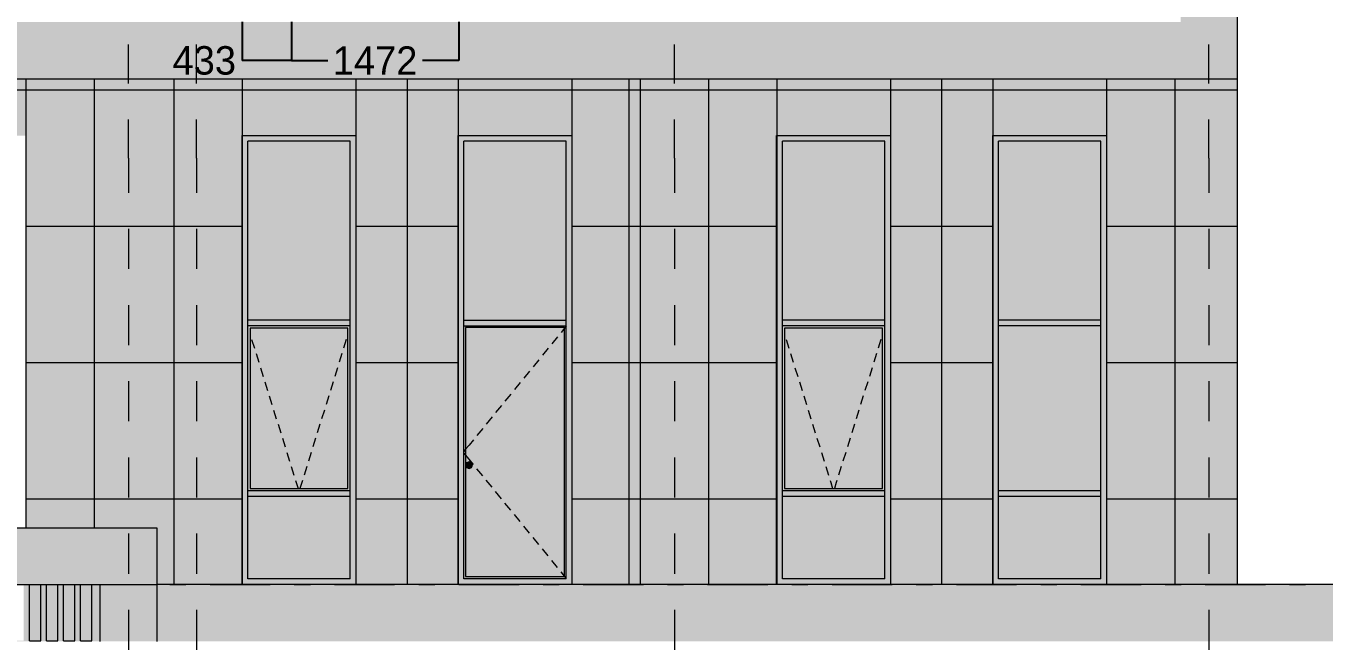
# Model space of a CAD drawing. Header units: millimetres. Extents: x 1499747 to 4230374, y -28481 to 441852.
# Drawn here: x 4117362 to 4128775, y 368581 to 373993 of the extents above; entities that cross this region are included whole.
import ezdxf

# ---------------------------------------------------------------- set-up
doc = ezdxf.new("R2010")
doc.units = ezdxf.units.MM
doc.header["$MEASUREMENT"] = 0
doc.layers.add('FTP Cable', color=130, linetype='Continuous', lineweight=30)
doc.layers.add('Чертеж и Рисунок', color=7, linetype='Continuous')
doc.dimstyles.get("Standard").update_dxf_attribs({"dimtxt": 0.18, "dimasz": 0.18, "dimexe": 0.18, "dimexo": 0.0625, "dimgap": 0.09, "dimtad": 0, "dimtih": 1, "dimtoh": 1, "dimdec": 4, "dimzin": 0, "dimdsep": 46, "dimtxsty": 'Standard', "dimcen": 0.09, "dimadec": 0, "dimazin": 0, "dimtfac": 1, "dimtdec": 4, "dimtofl": 0, "dimtmove": 0, "dimatfit": 3, "dimfxl": 1, "dimtolj": 1, "dimtzin": 0, "dimarcsym": 0})

# ---------------------------------------------------------------- blocks, each defined once
blk = doc.blocks.new('*D1150')
at = {"layer": 'Defpoints', "color": 0, "lineweight": 30, "transparency": 16777216}
for p in [(4119697, 374028), (4121168, 374028), (4121168, 373688)]:
    blk.add_point(p, dxfattribs=at)
at = {"layer": 'FTP Cable', "color": 0, "lineweight": -2, "transparency": 16777216}
for p, q in [((4119697, 374028), (4119697, 373688)), ((4121168, 374028), (4121168, 373688)), ((4119697, 373688), (4120016, 373688)), ((4121168, 373688), (4120849, 373688))]:
    blk.add_line(p, q, dxfattribs=at)
at = {"layer": 'FTP Cable', "color": 0, "lineweight": 30, "transparency": 16777216}
for points in [[(4119697, 373688), (4119697, 373688), (4119697, 373688)], [(4121168, 373688), (4121168, 373688), (4121168, 373688)]]:
    blk.add_solid(points, dxfattribs=at)
at = {"layer": 'FTP Cable', "color": 0, "lineweight": 25, "transparency": 16777216, "insert": (4120432, 373688), "char_height": 250, "attachment_point": 5}
blk.add_mtext('\\A1;1472', dxfattribs=at)
blk = doc.blocks.new('*D1151')
at = {"layer": 'Defpoints', "color": 0, "lineweight": 30, "transparency": 16777216}
for p in [(4119263, 374028), (4119697, 374028), (4119263, 373688)]:
    blk.add_point(p, dxfattribs=at)
at = {"layer": 'FTP Cable', "color": 0, "lineweight": -2, "transparency": 16777216}
for p, q in [((4119263, 374028), (4119263, 373688)), ((4119697, 374028), (4119697, 373688)), ((4119263, 373688), (4119263, 373688)), ((4119696, 373688), (4119264, 373688))]:
    blk.add_line(p, q, dxfattribs=at)
at = {"layer": 'FTP Cable', "color": 0, "lineweight": 30, "transparency": 16777216}
for points in [[(4119264, 373688), (4119264, 373688), (4119263, 373688)], [(4119696, 373688), (4119696, 373688), (4119697, 373688)]]:
    blk.add_solid(points, dxfattribs=at)
at = {"layer": 'FTP Cable', "color": 0, "lineweight": 25, "transparency": 16777216, "insert": (4118930, 373688), "char_height": 250, "attachment_point": 5}
blk.add_mtext('\\A1;433', dxfattribs=at)

msp = doc.modelspace()

# ---------------------------------------------------------------- hatches: boundary and pattern name
at = {"layer": 'Чертеж и Рисунок', "linetype": 'Continuous', "lineweight": 0, "true_color": 0xbc9a89}
for points in [[(4128012.73488, 373528.37108), (4128012.73488, 400428.41218), (4127512.73411, 400428.41218), (4127512.73411, 373528.37108)], [(4127512.73411, 374028.37184), (4104262.66859, 374028.37184), (4104262.66859, 373528.37108), (4127512.73411, 373528.37108)]]:
    msp.add_hatch(color=33, dxfattribs=at).paths.add_polyline_path(points)
at = {"layer": 'Чертеж и Рисунок', "linetype": 'Continuous', "lineweight": 0, "true_color": 0x868d8e}
for points in [[(4103762.66783, 373528.37108), (4103762.66783, 363828.35626), (4105062.69981, 363828.35626), (4105062.69981, 368078.36275), (4106062.70134, 368078.36275), (4106062.70134, 363828.35626), (4106962.70272, 363828.35626), (4106962.70272, 368078.36275), (4107962.70424, 368078.36275), (4107962.70424, 363828.35626), (4109187.70612, 363828.35626), (4109187.70612, 368578.36352), (4103892.62803, 368578.36352), (4103892.62803, 369078.36428), (4104523.05899, 369078.36428), (4104523.05899, 369578.36504), (4105062.19981, 369578.36504), (4105062.19981, 373028.37032), (4106062.20134, 373028.37032), (4106062.20134, 369578.36504), (4106962.30272, 369578.36504), (4106962.30272, 373028.37032), (4107962.30424, 373028.37032), (4107962.30424, 369578.36504), (4109763.20699, 369578.36504), (4109763.20699, 373028.37032), (4110763.20852, 373028.37032), (4110763.20852, 369578.36504), (4111662.8099, 369578.36504), (4111662.8099, 373028.37032), (4112662.81142, 373028.37032), (4112662.81142, 369578.36504), (4114462.21417, 369578.36504), (4114462.21417, 373028.37032), (4115462.2157, 373028.37032), (4115462.2157, 369578.36504), (4116362.21708, 369578.36504), (4116362.21708, 373028.37032), (4117362.2186, 373028.37032), (4117362.2186, 369578.36504), (4118512.72036, 369578.36504), (4118512.72036, 369078.36428), (4119262.72151, 369078.36428), (4119262.72151, 373028.37032), (4120262.72304, 373028.37032), (4120262.72304, 369078.36428), (4121162.72441, 369078.36428), (4121162.72441, 373028.37032), (4122162.72594, 373028.37032), (4122162.72594, 369078.36428), (4122662.7267, 369078.36428), (4122662.7267, 373528.37108)], [(4128012.73488, 373528.37108), (4122662.7267, 373528.37108), (4122662.7267, 369078.36428), (4123962.22869, 369078.36428), (4123962.22869, 373028.37032), (4124962.23022, 373028.37032), (4124962.23022, 369078.36428), (4125862.43159, 369078.36428), (4125862.43159, 373028.37032), (4126862.43312, 373028.37032), (4126862.43312, 369078.36428), (4128012.73488, 369078.36428)]]:
    msp.add_hatch(color=252, dxfattribs=at).paths.add_polyline_path(points)
at = {"layer": 'Чертеж и Рисунок', "linetype": 'Continuous', "lineweight": 0, "true_color": 0x2e2e2e}
for points in [[(4119262.72151, 373028.37032), (4119312.72158, 372978.37024), (4120212.72296, 372978.37024), (4120262.62304, 373028.37032)], [(4119262.72151, 371378.36779), (4119312.72158, 371378.36779), (4119312.72158, 372978.37024), (4119262.72151, 373028.37032)], [(4120212.72296, 372978.37024), (4120212.72296, 371378.36779), (4120262.72304, 371378.36779), (4120262.72304, 373028.37032), (4120262.62304, 373028.37032)], [(4122162.62594, 373028.37032), (4121162.72441, 373028.37032), (4121212.72449, 372978.37024), (4122112.72586, 372978.37024)], [(4121162.72441, 373028.37032), (4121162.72441, 371378.36779), (4121212.72449, 371378.36779), (4121212.72449, 372978.37024)], [(4122112.72586, 372978.37024), (4122112.72586, 371378.36779), (4122162.72594, 371378.36779), (4122162.72594, 373028.37032), (4122162.62594, 373028.37032)], [(4124962.23022, 373028.37032), (4123962.22869, 373028.37032), (4124012.22876, 372978.37024), (4124912.23014, 372978.37024)], [(4123962.22869, 371378.36779), (4124012.22876, 371378.36779), (4124012.22876, 372978.37024), (4123962.22869, 373028.37032)], [(4124962.23022, 371378.36779), (4124962.23022, 373028.37032), (4124912.23014, 372978.37024), (4124912.23014, 371378.36779)], [(4125862.53159, 373028.37032), (4125862.43159, 373028.37032), (4125862.43159, 371378.36779), (4125912.43167, 371378.36779), (4125912.43167, 372978.37024)], [(4125862.53159, 373028.37032), (4125912.43167, 372978.37024), (4126812.43304, 372978.37024), (4126862.43312, 373028.37032)], [(4126812.43304, 372978.37024), (4126812.43304, 371378.36779), (4126862.43312, 371378.36779), (4126862.43312, 373028.37032)], [(4119262.72151, 369878.3655), (4119312.72158, 369878.3655), (4119312.72158, 371378.36779), (4119262.72151, 371378.36779)], [(4119312.72158, 371403.36783), (4119312.72158, 371353.36776), (4120212.72296, 371353.36776), (4120212.72296, 371403.36783)], [(4120262.72304, 369878.3655), (4120262.72304, 371378.36779), (4120212.72296, 371378.36779), (4120212.72296, 369878.3655)], [(4121162.72441, 371378.36779), (4121162.72441, 369078.36428), (4121212.72449, 369128.36436), (4121212.72449, 371378.36779)], [(4122112.72586, 371403.36783), (4121212.72449, 371403.36783), (4121212.72449, 371353.36776), (4122112.72586, 371353.36776)], [(4122162.72594, 371378.36779), (4122112.72586, 371378.36779), (4122112.72586, 369128.36436), (4122162.72594, 369078.36428)], [(4123962.22869, 369878.3655), (4124012.22876, 369878.3655), (4124012.22876, 371378.36779), (4123962.22869, 371378.36779)], [(4124012.22876, 371403.36783), (4124012.22876, 371353.36776), (4124912.23014, 371353.36776), (4124912.23014, 371403.36783)], [(4124962.23022, 369878.3655), (4124962.23022, 371378.36779), (4124912.23014, 371378.36779), (4124912.23014, 369878.3655)], [(4125862.43159, 369878.3655), (4125912.43167, 369878.3655), (4125912.43167, 371378.36779), (4125862.43159, 371378.36779)], [(4125912.43167, 371403.36783), (4125912.43167, 371353.36776), (4126812.43304, 371353.36776), (4126812.43304, 371403.36783)], [(4126862.43312, 369878.3655), (4126862.43312, 371378.36779), (4126812.43304, 371378.36779), (4126812.43304, 369878.3655)], [(4119262.72151, 369078.36428), (4119312.72158, 369128.36436), (4119312.72158, 369878.3655), (4119262.72151, 369878.3655)], [(4119312.72158, 369903.36554), (4119312.72158, 369853.36546), (4120212.72296, 369853.36546), (4120212.72296, 369903.36554)], [(4120262.72304, 369878.3655), (4120212.72296, 369878.3655), (4120212.72296, 369128.36436), (4120262.72304, 369078.36428)], [(4123962.22869, 369878.3655), (4123962.22869, 369078.36428), (4124012.22876, 369128.36436), (4124012.22876, 369878.3655)], [(4124012.22876, 369903.36554), (4124012.22876, 369853.36546), (4124912.23014, 369853.36546), (4124912.23014, 369903.36554)], [(4124962.23022, 369878.3655), (4124912.23014, 369878.3655), (4124912.23014, 369128.36436), (4124962.23022, 369078.36428)], [(4125862.43159, 369878.3655), (4125862.43159, 369078.36428), (4125912.43167, 369128.36436), (4125912.43167, 369878.3655)], [(4125912.43167, 369903.36554), (4125912.43167, 369853.36546), (4126812.43304, 369853.36546), (4126812.43304, 369903.36554)], [(4126862.43312, 369878.3655), (4126812.43304, 369878.3655), (4126812.43304, 369128.36436), (4126862.43312, 369078.36428)], [(4105023.09975, 369078.36428), (4118012.7196, 369078.36428), (4118012.7196, 369578.36504), (4105023.09975, 369578.36504)], [(4118512.72036, 369078.36428), (4118512.72036, 369578.36504), (4118012.7196, 369578.36504), (4118012.7196, 369078.36428)], [(4118512.72036, 368578.36352), (4118512.72036, 369078.36428), (4118012.7196, 369078.36428), (4118012.7196, 368578.36352)], [(4119262.72151, 369078.36428), (4120262.72304, 369078.36428), (4120212.72296, 369128.36436), (4119312.72158, 369128.36436)], [(4121162.72441, 369078.36428), (4122162.72594, 369078.36428), (4122112.72586, 369128.36436), (4121212.72449, 369128.36436)], [(4124012.22876, 369128.36436), (4123962.22869, 369078.36428), (4124962.23022, 369078.36428), (4124912.23014, 369128.36436)], [(4125862.43159, 369078.36428), (4126862.43312, 369078.36428), (4126812.43304, 369128.36436), (4125912.43167, 369128.36436)]]:
    msp.add_hatch(color=250, dxfattribs=at).paths.add_polyline_path(points)
at = {"layer": 'Чертеж и Рисунок', "linetype": 'Continuous', "lineweight": 0, "true_color": 0x84adf9}
for points in [[(4119312.72158, 371403.36783), (4120212.72296, 371403.36783), (4120212.72296, 372978.37024), (4119312.72158, 372978.37024)], [(4121212.72449, 372978.37024), (4121212.72449, 371403.36783), (4122112.72586, 371403.36783), (4122112.72586, 372978.37024)], [(4124012.22876, 372978.37024), (4124012.22876, 371403.36783), (4124912.23014, 371403.36783), (4124912.23014, 372978.37024)], [(4125912.43167, 371403.36783), (4126812.43304, 371403.36783), (4126812.43304, 372978.37024), (4125912.43167, 372978.37024)], [(4126812.43304, 371353.36776), (4125912.43167, 371353.36776), (4125912.43167, 369903.36554), (4126812.43304, 369903.36554)], [(4119332.72161, 369923.36557), (4120192.72293, 369923.36557), (4120192.72293, 371333.36773), (4119332.72161, 371333.36773)], [(4124032.22879, 369923.36557), (4124892.23011, 369923.36557), (4124892.23011, 371333.36773), (4124032.22879, 371333.36773)], [(4119312.72158, 369853.36546), (4119312.72158, 369128.36436), (4120212.72296, 369128.36436), (4120212.72296, 369853.36546)], [(4124012.22876, 369853.36546), (4124012.22876, 369128.36436), (4124912.23014, 369128.36436), (4124912.23014, 369853.36546)], [(4125912.43167, 369853.36546), (4125912.43167, 369128.36436), (4126812.43304, 369128.36436), (4126812.43304, 369853.36546)]]:
    msp.add_hatch(color=161, dxfattribs=at).paths.add_polyline_path(points)
at = {"layer": 'Чертеж и Рисунок', "linetype": 'Continuous', "lineweight": 0, "true_color": 0xf7fdff}
for points in [[(4119312.72158, 369903.36554), (4119332.72161, 369923.36557), (4119332.72161, 371333.36773), (4119312.72158, 371353.36776)], [(4119312.72158, 371353.36776), (4119332.72161, 371333.36773), (4120192.72293, 371333.36773), (4120212.72296, 371353.36776)], [(4120192.72293, 369923.36557), (4120212.72296, 369903.36554), (4120212.72296, 371353.36776), (4120192.72293, 371333.36773)], [(4121212.72449, 371353.36776), (4121212.72449, 369133.36436), (4121227.72451, 369148.36439), (4121227.72451, 371338.36773)], [(4121212.72449, 371353.36776), (4121227.72451, 371338.36773), (4122097.72584, 371338.36773), (4122112.72586, 371353.36776)], [(4122097.72584, 369148.36439), (4122112.72586, 369133.36436), (4122112.72586, 371353.36776), (4122097.72584, 371338.36773)], [(4124012.22876, 369903.36554), (4124032.22879, 369923.36557), (4124032.22879, 371333.36773), (4124012.22876, 371353.36776)], [(4124912.23014, 371353.36776), (4124012.22876, 371353.36776), (4124032.22879, 371333.36773), (4124892.23011, 371333.36773)], [(4124912.23014, 369903.36554), (4124912.23014, 371353.36776), (4124892.23011, 371333.36773), (4124892.23011, 369923.36557)], [(4119312.72158, 369903.36554), (4120212.72296, 369903.36554), (4120192.72293, 369923.36557), (4119332.72161, 369923.36557)], [(4124012.22876, 369903.36554), (4124912.23014, 369903.36554), (4124892.23011, 369923.36557), (4124032.22879, 369923.36557)], [(4121212.72449, 369128.36436), (4122112.72586, 369128.36436), (4122112.72586, 369133.36436), (4122097.72584, 369148.36439), (4121227.72451, 369148.36439), (4121212.72449, 369133.36436)]]:
    msp.add_hatch(color=7, dxfattribs=at).paths.add_polyline_path(points)
at = {"layer": 'Чертеж и Рисунок', "linetype": 'Continuous', "lineweight": 0, "true_color": 0x84adf9}
h = msp.add_hatch(color=161, dxfattribs=at)
h.paths.add_polyline_path([(4121227.72451, 371338.36773), (4121227.72451, 369148.36439), (4122097.72583, 369148.36439), (4122097.72583, 371338.36773)])
h.paths.add_polyline_path([(4121227.92452, 370128.36589), (4121236.62452, 370149.46591), (4121257.72457, 370158.16593), (4121278.7246, 370149.46591), (4121287.42459, 370128.36589), (4121278.7246, 370107.36586), (4121257.72457, 370098.66583), (4121236.62452, 370107.36586)], flags=0)
at = {"layer": 'Чертеж и Рисунок', "linetype": 'Continuous', "lineweight": 0, "true_color": 0x6e2a0f}
for points in [[(4121236.42452, 370128.36588), (4121242.72453, 370143.46591), (4121236.62452, 370149.46592), (4121227.92451, 370128.36588)], [(4121242.72453, 370113.36586), (4121236.42452, 370128.36588), (4121227.92451, 370128.36588), (4121236.62452, 370107.36585)], [(4121241.42453, 370128.36588), (4121246.22454, 370139.8659), (4121242.72453, 370143.46591), (4121236.42452, 370128.36588)], [(4121246.22454, 370116.86587), (4121241.42453, 370128.36588), (4121236.42452, 370128.36588), (4121242.72453, 370113.36586)], [(4121242.72453, 370143.46591), (4121257.72456, 370149.66592), (4121257.72456, 370158.16593), (4121236.62452, 370149.46592)], [(4121257.72456, 370107.16585), (4121242.72453, 370113.36586), (4121236.62452, 370107.36585), (4121257.72456, 370098.66584)], [(4121246.42454, 370128.36588), (4121249.72454, 370136.3659), (4121246.22454, 370139.8659), (4121241.42453, 370128.36588)], [(4121249.72454, 370120.36587), (4121246.42454, 370128.36588), (4121241.42453, 370128.36588), (4121246.22454, 370116.86587)], [(4121246.22454, 370139.8659), (4121257.72456, 370144.66591), (4121257.72456, 370149.66592), (4121242.72453, 370143.46591)], [(4121257.72456, 370112.16586), (4121246.22454, 370116.86587), (4121242.72453, 370113.36586), (4121257.72456, 370107.16585)], [(4121249.72454, 370136.3659), (4121257.72456, 370139.7659), (4121257.72456, 370144.66591), (4121246.22454, 370139.8659)], [(4121257.72456, 370117.06587), (4121249.72454, 370120.36587), (4121246.22454, 370116.86587), (4121257.72456, 370112.16586)], [(4121247.22454, 370128.36588), (4121250.22454, 370120.96587), (4121256.22455, 370118.56587), (4121256.22455, 370138.2659), (4121250.22454, 370135.8659)], [(4121259.22456, 370135.4659), (4121259.22456, 370138.3659), (4121256.22455, 370138.3659), (4121256.22455, 370135.4659)], [(4121259.22456, 370128.36588), (4121259.22456, 370135.4659), (4121256.22455, 370135.4659), (4121256.22455, 370128.36588)], [(4121259.22456, 370121.36587), (4121259.22456, 370128.36588), (4121256.22455, 370128.36588), (4121256.22455, 370121.36587)], [(4121259.22456, 370118.36587), (4121259.22456, 370121.36587), (4121256.22455, 370121.36587), (4121256.22455, 370118.36587)], [(4121256.52455, 370138.3659), (4121258.92456, 370138.3659), (4121257.72456, 370138.8659)], [(4121258.92456, 370118.36587), (4121256.52455, 370118.36587), (4121257.72456, 370117.86587)], [(4121257.72456, 370149.66592), (4121272.72458, 370143.46591), (4121278.72459, 370149.46592), (4121257.72456, 370158.16593)], [(4121257.72456, 370144.66591), (4121269.22457, 370139.8659), (4121272.72458, 370143.46591), (4121257.72456, 370149.66592)], [(4121257.72456, 370139.7659), (4121265.72457, 370136.3659), (4121269.22457, 370139.8659), (4121257.72456, 370144.66591)], [(4121265.72457, 370120.36587), (4121257.72456, 370117.06587), (4121257.72456, 370112.16586), (4121269.22457, 370116.86587)], [(4121269.22457, 370116.86587), (4121257.72456, 370112.16586), (4121257.72456, 370107.16585), (4121272.72458, 370113.36586)], [(4121272.72458, 370113.36586), (4121257.72456, 370107.16585), (4121257.72456, 370098.66584), (4121278.72459, 370107.36585)], [(4121259.22456, 370138.2659), (4121259.22456, 370118.56587), (4121265.12457, 370120.96587), (4121268.22457, 370128.36588), (4121265.12457, 370135.8659)], [(4121265.72457, 370136.3659), (4121269.02457, 370128.36588), (4121273.92458, 370128.36588), (4121269.22457, 370139.8659)], [(4121269.02457, 370128.36588), (4121265.72457, 370120.36587), (4121269.22457, 370116.86587), (4121273.92458, 370128.36588)], [(4121269.22457, 370139.8659), (4121273.92458, 370128.36588), (4121278.92459, 370128.36588), (4121272.72458, 370143.46591)], [(4121273.92458, 370128.36588), (4121269.22457, 370116.86587), (4121272.72458, 370113.36586), (4121278.92459, 370128.36588)], [(4121272.72458, 370143.46591), (4121278.92459, 370128.36588), (4121287.4246, 370128.36588), (4121278.72459, 370149.46592)], [(4121278.92459, 370128.36588), (4121272.72458, 370113.36586), (4121278.72459, 370107.36585), (4121287.4246, 370128.36588)]]:
    msp.add_hatch(color=26, dxfattribs=at).paths.add_polyline_path(points)
h = msp.add_hatch(color=26, dxfattribs=at)
h.paths.add_polyline_path([(4121246.42454, 370128.36588), (4121249.72454, 370120.36587), (4121257.72456, 370117.06587), (4121265.72457, 370120.36587), (4121269.02457, 370128.36588), (4121265.72457, 370136.3659), (4121257.72456, 370139.7659), (4121249.72454, 370136.3659)])
h.paths.add_polyline_path([(4121247.22454, 370128.36588), (4121250.22454, 370135.8659), (4121256.22455, 370138.2659), (4121256.22455, 370138.3659), (4121256.52455, 370138.3659), (4121257.72456, 370138.8659), (4121258.92456, 370138.3659), (4121259.22456, 370138.3659), (4121259.22456, 370138.2659), (4121265.12457, 370135.8659), (4121268.22457, 370128.36588), (4121265.12457, 370120.96587), (4121259.22456, 370118.56587), (4121259.22456, 370118.36587), (4121258.92456, 370118.36587), (4121257.72456, 370117.86587), (4121256.52455, 370118.36587), (4121256.22455, 370118.36587), (4121256.22455, 370118.56587), (4121250.22454, 370120.96587)], flags=0)
at = {"layer": 'Чертеж и Рисунок', "linetype": 'Continuous', "lineweight": 0, "true_color": 0xffffff}
for points in [[(4105092.69986, 369078.36428), (4105023.09975, 369078.36428), (4105023.09975, 368578.36352), (4118012.7196, 368578.36352), (4118012.7196, 369078.36428), (4117942.71949, 369078.36428), (4117942.71949, 368583.76352), (4117842.71934, 368583.76352), (4117842.71934, 369078.36428), (4117792.71926, 369078.36428), (4117792.71926, 368583.76352), (4117692.71911, 368583.76352), (4117692.71911, 369078.36428), (4117642.71903, 369078.36428), (4117642.71903, 368583.76352), (4117542.71888, 368583.76352), (4117542.71888, 369078.36428), (4117492.7188, 369078.36428), (4117492.7188, 368583.76352), (4117392.71865, 368583.76352), (4117392.71865, 369078.36428), (4117342.71857, 369078.36428), (4117342.71857, 368583.76352), (4117242.71842, 368583.76352), (4117242.71842, 369078.36428), (4117192.71835, 369078.36428), (4117192.71835, 368583.76352), (4117092.71819, 368583.76352), (4117092.71819, 369078.36428), (4117042.71812, 369078.36428), (4117042.71812, 368583.76352), (4116942.71796, 368583.76352), (4116942.71796, 369078.36428), (4116892.71789, 369078.36428), (4116892.71789, 368583.76352), (4116792.71773, 368583.76352), (4116792.71773, 369078.36428), (4116742.71766, 369078.36428), (4116742.71766, 368583.76352), (4116642.71751, 368583.76352), (4116642.71751, 369078.36428), (4116592.71743, 369078.36428), (4116592.71743, 368583.76352), (4116492.71728, 368583.76352), (4116492.71728, 369078.36428), (4116442.7172, 369078.36428), (4116442.7172, 368583.76352), (4116342.71705, 368583.76352), (4116342.71705, 369078.36428), (4116292.71697, 369078.36428), (4116292.71697, 368583.76352), (4116192.71682, 368583.76352), (4116192.71682, 369078.36428), (4116142.71674, 369078.36428), (4116142.71674, 368583.76352), (4116042.71659, 368583.76352), (4116042.71659, 369078.36428), (4115992.71651, 369078.36428), (4115992.71651, 368583.76352), (4115892.71636, 368583.76352), (4115892.71636, 369078.36428), (4115842.71628, 369078.36428), (4115842.71628, 368583.76352), (4115742.71613, 368583.76352), (4115742.71613, 369078.36428), (4115692.71605, 369078.36428), (4115692.71605, 368583.76352), (4115592.7159, 368583.76352), (4115592.7159, 369078.36428), (4115542.71582, 369078.36428), (4115542.71582, 368583.76352), (4115442.71567, 368583.76352), (4115442.71567, 369078.36428), (4115392.7156, 369078.36428), (4115392.7156, 368583.76352), (4115292.71544, 368583.76352), (4115292.71544, 369078.36428), (4115242.71537, 369078.36428), (4115242.71537, 368583.76352), (4115142.71521, 368583.76352), (4115142.71521, 369078.36428), (4115092.71514, 369078.36428), (4115092.71514, 368583.76352), (4114992.71498, 368583.76352), (4114992.71498, 369078.36428), (4114942.71491, 369078.36428), (4114942.71491, 368583.76352), (4114842.71476, 368583.76352), (4114842.71476, 369078.36428), (4114792.71468, 369078.36428), (4114792.71468, 368583.76352), (4114692.71453, 368583.76352), (4114692.71453, 369078.36428), (4114642.71445, 369078.36428), (4114642.71445, 368583.76352), (4114542.7143, 368583.76352), (4114542.7143, 369078.36428), (4114492.71422, 369078.36428), (4114492.71422, 368583.76352), (4114392.71407, 368583.76352), (4114392.71407, 369078.36428), (4114342.71399, 369078.36428), (4114342.71399, 368583.76352), (4114242.71384, 368583.76352), (4114242.71384, 369078.36428), (4114192.71376, 369078.36428), (4114192.71376, 368583.76352), (4114092.71361, 368583.76352), (4114092.71361, 369078.36428), (4114042.71353, 369078.36428), (4114042.71353, 368583.76352), (4113942.71338, 368583.76352), (4113942.71338, 369078.36428), (4113892.7133, 369078.36428), (4113892.7133, 368583.76352), (4113792.71315, 368583.76352), (4113792.71315, 369078.36428), (4113742.71307, 369078.36428), (4113742.71307, 368583.76352), (4113642.71292, 368583.76352), (4113642.71292, 369078.36428), (4113592.71285, 369078.36428), (4113592.71285, 368583.76352), (4113492.71269, 368583.76352), (4113492.71269, 369078.36428), (4113442.71262, 369078.36428), (4113442.71262, 368583.76352), (4113342.71246, 368583.76352), (4113342.71246, 369078.36428), (4113292.71239, 369078.36428), (4113292.71239, 368583.76352), (4113192.71223, 368583.76352), (4113192.71223, 369078.36428), (4113142.71216, 369078.36428), (4113142.71216, 368583.76352), (4113042.71201, 368583.76352), (4113042.71201, 369078.36428), (4112992.71193, 369078.36428), (4112992.71193, 368583.76352), (4112892.71178, 368583.76352), (4112892.71178, 369078.36428), (4112842.7117, 369078.36428), (4112842.7117, 368583.76352), (4112742.71155, 368583.76352), (4112742.71155, 369078.36428), (4112692.71147, 369078.36428), (4112692.71147, 368583.76352), (4112592.71132, 368583.76352), (4112592.71132, 369078.36428), (4112542.71124, 369078.36428), (4112542.71124, 368583.76352), (4112442.71109, 368583.76352), (4112442.71109, 369078.36428), (4112392.71101, 369078.36428), (4112392.71101, 368583.76352), (4112292.71086, 368583.76352), (4112292.71086, 369078.36428), (4112242.71078, 369078.36428), (4112242.71078, 368583.76352), (4112142.71063, 368583.76352), (4112142.71063, 369078.36428), (4112092.71055, 369078.36428), (4112092.71055, 368583.76352), (4111992.7104, 368583.76352), (4111992.7104, 369078.36428), (4111942.71032, 369078.36428), (4111942.71032, 368583.76352), (4111842.71017, 368583.76352), (4111842.71017, 369078.36428), (4111792.7101, 369078.36428), (4111792.7101, 368583.76352), (4111692.70994, 368583.76352), (4111692.70994, 369078.36428), (4111642.70987, 369078.36428), (4111642.70987, 368583.76352), (4111542.70971, 368583.76352), (4111542.70971, 369078.36428), (4111492.70964, 369078.36428), (4111492.70964, 368583.76352), (4111392.70948, 368583.76352), (4111392.70948, 369078.36428), (4111342.70941, 369078.36428), (4111342.70941, 368583.76352), (4111242.70926, 368583.76352), (4111242.70926, 369078.36428), (4111192.70918, 369078.36428), (4111192.70918, 368583.76352), (4111092.70903, 368583.76352), (4111092.70903, 369078.36428), (4111042.70895, 369078.36428), (4111042.70895, 368583.76352), (4110942.7088, 368583.76352), (4110942.7088, 369078.36428), (4110892.70872, 369078.36428), (4110892.70872, 368583.76352), (4110792.70857, 368583.76352), (4110792.70857, 369078.36428), (4110742.70849, 369078.36428), (4110742.70849, 368583.76352), (4110642.70834, 368583.76352), (4110642.70834, 369078.36428), (4110592.70826, 369078.36428), (4110592.70826, 368583.76352), (4110492.70811, 368583.76352), (4110492.70811, 369078.36428), (4110442.70803, 369078.36428), (4110442.70803, 368583.76352), (4110342.70788, 368583.76352), (4110342.70788, 369078.36428), (4110292.7078, 369078.36428), (4110292.7078, 368583.76352), (4110192.70765, 368583.76352), (4110192.70765, 369078.36428), (4110142.70757, 369078.36428), (4110142.70757, 368583.76352), (4110042.70742, 368583.76352), (4110042.70742, 369078.36428), (4109992.70735, 369078.36428), (4109992.70735, 368583.76352), (4109892.70719, 368583.76352), (4109892.70719, 369078.36428), (4109842.70712, 369078.36428), (4109842.70712, 368583.76352), (4109742.70696, 368583.76352), (4109742.70696, 369078.36428), (4109692.70689, 369078.36428), (4109692.70689, 368583.76352), (4109592.70673, 368583.76352), (4109592.70673, 369078.36428), (4109542.70666, 369078.36428), (4109542.70666, 368583.76352), (4109442.70651, 368583.76352), (4109442.70651, 369078.36428), (4109392.70643, 369078.36428), (4109392.70643, 368583.76352), (4109292.70628, 368583.76352), (4109292.70628, 369078.36428), (4109242.7062, 369078.36428), (4109242.7062, 368583.76352), (4109142.70605, 368583.76352), (4109142.70605, 369078.36428), (4109092.70597, 369078.36428), (4109092.70597, 368583.76352), (4108992.70582, 368583.76352), (4108992.70582, 369078.36428), (4108942.70574, 369078.36428), (4108942.70574, 368583.76352), (4108842.70559, 368583.76352), (4108842.70559, 369078.36428), (4108792.70551, 369078.36428), (4108792.70551, 368583.76352), (4108692.70536, 368583.76352), (4108692.70536, 369078.36428), (4108642.70528, 369078.36428), (4108642.70528, 368583.76352), (4108542.70513, 368583.76352), (4108542.70513, 369078.36428), (4108492.70505, 369078.36428), (4108492.70505, 368583.76352), (4108392.7049, 368583.76352), (4108392.7049, 369078.36428), (4108342.70482, 369078.36428), (4108342.70482, 368583.76352), (4108242.70467, 368583.76352), (4108242.70467, 369078.36428), (4108192.7046, 369078.36428), (4108192.7046, 368583.76352), (4108092.70444, 368583.76352), (4108092.70444, 369078.36428), (4108042.70437, 369078.36428), (4108042.70437, 368583.76352), (4107942.70421, 368583.76352), (4107942.70421, 369078.36428), (4107892.70414, 369078.36428), (4107892.70414, 368583.76352), (4107792.70398, 368583.76352), (4107792.70398, 369078.36428), (4107742.70391, 369078.36428), (4107742.70391, 368583.76352), (4107642.70376, 368583.76352), (4107642.70376, 369078.36428), (4107592.70368, 369078.36428), (4107592.70368, 368583.76352), (4107492.70353, 368583.76352), (4107492.70353, 369078.36428), (4107442.70345, 369078.36428), (4107442.70345, 368583.76352), (4107342.7033, 368583.76352), (4107342.7033, 369078.36428), (4107292.70322, 369078.36428), (4107292.70322, 368583.76352), (4107192.70307, 368583.76352), (4107192.70307, 369078.36428), (4107142.70299, 369078.36428), (4107142.70299, 368583.76352), (4107042.70284, 368583.76352), (4107042.70284, 369078.36428), (4106992.70276, 369078.36428), (4106992.70276, 368583.76352), (4106892.70261, 368583.76352), (4106892.70261, 369078.36428), (4106842.70253, 369078.36428), (4106842.70253, 368583.76352), (4106742.70238, 368583.76352), (4106742.70238, 369078.36428), (4106692.7023, 369078.36428), (4106692.7023, 368583.76352), (4106592.70215, 368583.76352), (4106592.70215, 369078.36428), (4106542.70207, 369078.36428), (4106542.70207, 368583.76352), (4106442.70192, 368583.76352), (4106442.70192, 369078.36428), (4106392.70185, 369078.36428), (4106392.70185, 368583.76352), (4106292.70169, 368583.76352), (4106292.70169, 369078.36428), (4106242.70162, 369078.36428), (4106242.70162, 368583.76352), (4106142.70146, 368583.76352), (4106142.70146, 369078.36428), (4106092.70139, 369078.36428), (4106092.70139, 368583.76352), (4105992.70123, 368583.76352), (4105992.70123, 369078.36428), (4105942.70116, 369078.36428), (4105942.70116, 368583.76352), (4105842.70101, 368583.76352), (4105842.70101, 369078.36428), (4105792.70093, 369078.36428), (4105792.70093, 368583.76352), (4105692.70078, 368583.76352), (4105692.70078, 369078.36428), (4105642.7007, 369078.36428), (4105642.7007, 368583.76352), (4105542.70055, 368583.76352), (4105542.70055, 369078.36428), (4105492.70047, 369078.36428), (4105492.70047, 368583.76352), (4105392.70032, 368583.76352), (4105392.70032, 369078.36428), (4105342.70024, 369078.36428), (4105342.70024, 368583.76352), (4105242.70009, 368583.76352), (4105242.70009, 369078.36428), (4105192.70001, 369078.36428), (4105192.70001, 368583.76352), (4105092.69986, 368583.76352)], [(4146782.76355, 369078.36428), (4118512.72036, 369078.36428), (4118512.72036, 368578.36352), (4146782.76355, 368578.36352)]]:
    msp.add_hatch(color=7, dxfattribs=at).paths.add_polyline_path(points)
at = {"layer": 'Чертеж и Рисунок', "linetype": 'Continuous', "lineweight": 0, "true_color": 0x3264ff}
for points in [[(4117392.71865, 369078.36428), (4117392.71865, 368583.76352), (4117492.7188, 368583.76352), (4117492.7188, 369078.36428)], [(4117542.71888, 369078.36428), (4117542.71888, 368583.76352), (4117642.71903, 368583.76352), (4117642.71903, 369078.36428)], [(4117692.71911, 369078.36428), (4117692.71911, 368583.76352), (4117792.71926, 368583.76352), (4117792.71926, 369078.36428)], [(4117842.71934, 369078.36428), (4117842.71934, 368583.76352), (4117942.71949, 368583.76352), (4117942.71949, 369078.36428)]]:
    msp.add_hatch(color=150, dxfattribs=at).paths.add_polyline_path(points)

# ---------------------------------------------------------------- linework, layer by layer
at = {"layer": 'Чертеж и Рисунок', "color": 7, "linetype": 'Continuous', "lineweight": 5}
for points in [[(4128012.73488, 373528.37108), (4128012.73488, 400428.41218)], [(4104262.66859, 373528.37108), (4127512.73411, 373528.37108)], [(4122662.7267, 373528.37108), (4122662.7267, 369078.36428)], [(4127512.73411, 373528.37108), (4128012.73488, 373528.37108)], [(4128012.73488, 369078.36428), (4128012.73488, 373528.37108)], [(4119262.72151, 369078.36428), (4119262.72151, 373028.37032)], [(4119262.72151, 373028.37032), (4120262.72304, 373028.37032)], [(4120212.72296, 372978.37024), (4119312.72158, 372978.37024)], [(4119312.72158, 371403.36783), (4119312.72158, 372978.37024)], [(4120212.72296, 371403.36783), (4120212.72296, 372978.37024)], [(4121162.72441, 369078.36428), (4121162.72441, 373028.37032)], [(4121162.72441, 373028.37032), (4122162.72594, 373028.37032)], [(4122112.72586, 372978.37024), (4121212.72449, 372978.37024)], [(4121212.72449, 371403.36783), (4121212.72449, 372978.37024)], [(4122112.72586, 371378.36779), (4122112.72586, 372978.37024)], [(4123962.22869, 369078.36428), (4123962.22869, 373028.37032)], [(4123962.22869, 373028.37032), (4124962.23022, 373028.37032)], [(4124912.23014, 372978.37024), (4124012.22876, 372978.37024)], [(4124012.22876, 371403.36783), (4124012.22876, 372978.37024)], [(4124912.23014, 371403.36783), (4124912.23014, 372978.37024)], [(4124962.23022, 373028.37032), (4124962.23022, 369078.36428)], [(4125862.43159, 369078.36428), (4125862.43159, 373028.37032)], [(4125862.43159, 373028.37032), (4126862.43312, 373028.37032)], [(4126812.43304, 372978.37024), (4125912.43167, 372978.37024)], [(4125912.43167, 371403.36783), (4125912.43167, 372978.37024)], [(4126812.43304, 371403.36783), (4126812.43304, 372978.37024)], [(4119312.72158, 371378.36779), (4119312.72158, 371403.36783)], [(4120212.72296, 371403.36783), (4119312.72158, 371403.36783)], [(4119312.72158, 371353.36776), (4119312.72158, 371378.36779)], [(4120212.72296, 371353.36776), (4119312.72158, 371353.36776)], [(4119312.72158, 369903.36554), (4119312.72158, 371353.36776)], [(4120212.72296, 371378.36779), (4120212.72296, 371403.36783)], [(4120212.72296, 371353.36776), (4120212.72296, 371378.36779)], [(4120212.72296, 369903.36554), (4120212.72296, 371353.36776)], [(4121212.72449, 371378.36779), (4121212.72449, 371403.36783)], [(4121212.72449, 371403.36783), (4122112.72586, 371403.36783)], [(4121212.72449, 371353.36776), (4121212.72449, 371378.36779)], [(4121212.72449, 371353.36776), (4122112.72586, 371353.36776)], [(4121212.72449, 369128.36436), (4121212.72449, 371353.36776)], [(4122112.72586, 369128.36436), (4122112.72586, 371378.36779)], [(4124012.22876, 371378.36779), (4124012.22876, 371403.36783)], [(4124912.23014, 371403.36783), (4124012.22876, 371403.36783)], [(4124012.22876, 371353.36776), (4124012.22876, 371378.36779)], [(4124912.23014, 371353.36776), (4124012.22876, 371353.36776)], [(4124012.22876, 369903.36554), (4124012.22876, 371353.36776)], [(4124912.23014, 371378.36779), (4124912.23014, 371403.36783)], [(4124912.23014, 371353.36776), (4124912.23014, 371378.36779)], [(4124912.23014, 369903.36554), (4124912.23014, 371353.36776)], [(4125912.43167, 371378.36779), (4125912.43167, 371403.36783)], [(4126812.43304, 371403.36783), (4125912.43167, 371403.36783)], [(4125912.43167, 371353.36776), (4125912.43167, 371378.36779)], [(4126812.43304, 371353.36776), (4125912.43167, 371353.36776)], [(4125912.43167, 369903.36554), (4125912.43167, 371353.36776)], [(4126812.43304, 371378.36779), (4126812.43304, 371403.36783)], [(4126812.43304, 371353.36776), (4126812.43304, 371378.36779)], [(4126812.43304, 369903.36554), (4126812.43304, 371353.36776)], [(4119332.72161, 371333.36773), (4119332.72161, 369923.36557)], [(4120192.72293, 371333.36773), (4119332.72161, 371333.36773)], [(4120192.72293, 369923.36557), (4120192.72293, 371333.36773)], [(4122097.72584, 371338.36773), (4121227.72451, 371338.36773)], [(4121227.72451, 371338.36773), (4121227.72451, 369148.36439)], [(4122097.72584, 369148.36439), (4122097.72584, 371338.36773)], [(4124032.22879, 371333.36773), (4124032.22879, 369923.36557)], [(4124892.23011, 371333.36773), (4124032.22879, 371333.36773)], [(4124892.23011, 369923.36557), (4124892.23011, 371333.36773)], [(4121236.62452, 370149.46592), (4121227.92451, 370128.36588)], [(4121227.92451, 370128.36588), (4121236.62452, 370107.36585)], [(4121257.72456, 370158.16593), (4121236.62452, 370149.46592)], [(4121236.62452, 370107.36585), (4121257.72456, 370098.66584)], [(4121249.72454, 370136.3659), (4121246.42454, 370128.36588)], [(4121246.42454, 370128.36588), (4121249.72454, 370120.36587)], [(4121250.22454, 370135.8659), (4121247.22454, 370128.36588)], [(4121247.22454, 370128.36588), (4121250.22454, 370120.96587)], [(4121257.72456, 370139.7659), (4121249.72454, 370136.3659)], [(4121249.72454, 370120.36587), (4121257.72456, 370117.06587)], [(4121256.22455, 370138.2659), (4121250.22454, 370135.8659)], [(4121250.22454, 370120.96587), (4121256.22455, 370118.56587)], [(4121256.22455, 370135.4659), (4121256.22455, 370138.3659)], [(4121256.52455, 370138.3659), (4121256.22455, 370138.3659)], [(4121256.22455, 370128.36588), (4121256.22455, 370135.4659)], [(4121256.22455, 370121.36587), (4121256.22455, 370128.36588)], [(4121256.22455, 370118.36587), (4121256.22455, 370121.36587)], [(4121256.52455, 370118.36587), (4121256.22455, 370118.36587)], [(4121257.72456, 370138.8659), (4121256.52455, 370138.3659)], [(4121258.92456, 370138.3659), (4121256.52455, 370138.3659)], [(4121256.52455, 370118.36587), (4121257.72456, 370117.86587)], [(4121258.92456, 370118.36587), (4121256.52455, 370118.36587)], [(4121278.72459, 370149.46592), (4121257.72456, 370158.16593)], [(4121265.72457, 370136.3659), (4121257.72456, 370139.7659)], [(4121258.92456, 370138.3659), (4121257.72456, 370138.8659)], [(4121257.72456, 370117.06587), (4121265.72457, 370120.36587)], [(4121257.72456, 370117.86587), (4121258.92456, 370118.36587)], [(4121257.72456, 370098.66584), (4121278.72459, 370107.36585)], [(4121259.22456, 370138.3659), (4121258.92456, 370138.3659)], [(4121259.22456, 370118.36587), (4121258.92456, 370118.36587)], [(4121259.22456, 370135.4659), (4121259.22456, 370138.3659)], [(4121265.12457, 370135.8659), (4121259.22456, 370138.2659)], [(4121259.22456, 370128.36588), (4121259.22456, 370135.4659)], [(4121259.22456, 370121.36587), (4121259.22456, 370128.36588)], [(4121259.22456, 370118.36587), (4121259.22456, 370121.36587)], [(4121259.22456, 370118.56587), (4121265.12457, 370120.96587)], [(4121268.22457, 370128.36588), (4121265.12457, 370135.8659)], [(4121265.12457, 370120.96587), (4121268.22457, 370128.36588)], [(4121269.02457, 370128.36588), (4121265.72457, 370136.3659)], [(4121265.72457, 370120.36587), (4121269.02457, 370128.36588)], [(4121287.4246, 370128.36588), (4121278.72459, 370149.46592)], [(4121278.72459, 370107.36585), (4121287.4246, 370128.36588)], [(4119312.72158, 369878.3655), (4119312.72158, 369903.36554)], [(4120212.72296, 369903.36554), (4119312.72158, 369903.36554)], [(4119312.72158, 369853.36546), (4119312.72158, 369878.3655)], [(4119332.72161, 369923.36557), (4120192.72293, 369923.36557)], [(4120212.72296, 369878.3655), (4120212.72296, 369903.36554)], [(4120212.72296, 369853.36546), (4120212.72296, 369878.3655)], [(4124012.22876, 369878.3655), (4124012.22876, 369903.36554)], [(4124912.23014, 369903.36554), (4124012.22876, 369903.36554)], [(4124012.22876, 369853.36546), (4124012.22876, 369878.3655)], [(4124032.22879, 369923.36557), (4124892.23011, 369923.36557)], [(4124912.23014, 369878.3655), (4124912.23014, 369903.36554)], [(4124912.23014, 369853.36546), (4124912.23014, 369878.3655)], [(4125912.43167, 369878.3655), (4125912.43167, 369903.36554)], [(4126812.43304, 369903.36554), (4125912.43167, 369903.36554)], [(4125912.43167, 369853.36546), (4125912.43167, 369878.3655)], [(4126812.43304, 369878.3655), (4126812.43304, 369903.36554)], [(4126812.43304, 369853.36546), (4126812.43304, 369878.3655)], [(4120212.72296, 369853.36546), (4119312.72158, 369853.36546)], [(4119312.72158, 369128.36436), (4119312.72158, 369853.36546)], [(4120212.72296, 369128.36436), (4120212.72296, 369853.36546)], [(4124912.23014, 369853.36546), (4124012.22876, 369853.36546)], [(4124012.22876, 369128.36436), (4124012.22876, 369853.36546)], [(4124912.23014, 369128.36436), (4124912.23014, 369853.36546)], [(4126812.43304, 369853.36546), (4125912.43167, 369853.36546)], [(4125912.43167, 369128.36436), (4125912.43167, 369853.36546)], [(4126812.43304, 369128.36436), (4126812.43304, 369853.36546)], [(4105023.09975, 369578.36504), (4118012.7196, 369578.36504)], [(4118012.7196, 369578.36504), (4118512.72036, 369578.36504)], [(4118512.72036, 369578.36504), (4118512.72036, 369078.36428)], [(4105023.09975, 369078.36428), (4118012.7196, 369078.36428)], [(4117392.71865, 368583.76352), (4117392.71865, 369078.36428)], [(4117492.7188, 368583.76352), (4117492.7188, 369078.36428)], [(4117542.71888, 368583.76352), (4117542.71888, 369078.36428)], [(4117642.71903, 368583.76352), (4117642.71903, 369078.36428)], [(4117692.71911, 368583.76352), (4117692.71911, 369078.36428)], [(4117792.71926, 368583.76352), (4117792.71926, 369078.36428)], [(4117842.71934, 368583.76352), (4117842.71934, 369078.36428)], [(4117942.71949, 368583.76352), (4117942.71949, 369078.36428)], [(4118012.7196, 369078.36428), (4118012.7196, 368578.36352)], [(4118012.7196, 369078.36428), (4118512.72036, 369078.36428)], [(4118512.72036, 369078.36428), (4118512.72036, 368578.36352)], [(4120212.72296, 369128.36436), (4119312.72158, 369128.36436)], [(4122112.72586, 369128.36436), (4121212.72449, 369128.36436)], [(4121227.72451, 369148.36439), (4122097.72584, 369148.36439)], [(4124912.23014, 369128.36436), (4124012.22876, 369128.36436)], [(4126812.43304, 369128.36436), (4125912.43167, 369128.36436)], [(4117392.71865, 368583.76352), (4117492.7188, 368583.76352)], [(4117542.71888, 368583.76352), (4117642.71903, 368583.76352)], [(4117692.71911, 368583.76352), (4117792.71926, 368583.76352)], [(4117842.71934, 368583.76352), (4117942.71949, 368583.76352)]]:
    msp.add_lwpolyline(points, dxfattribs=at)
at = {"layer": 'Чертеж и Рисунок', "color": 8, "linetype": 'Continuous', "lineweight": 15}
for points in [[(4118262.71998, 373487.17102), (4118262.71998, 373828.37154)], [(4118862.7209, 373487.17102), (4118862.7209, 373828.37154)], [(4123062.72731, 373487.17102), (4123062.72731, 373828.37154)], [(4127762.73449, 373487.17102), (4127762.73449, 373828.37154)], [(4118262.71998, 372828.37001), (4118262.71998, 373169.67053)], [(4118862.7209, 372828.37001), (4118862.7209, 373169.67053)], [(4123062.72731, 372828.37001), (4123062.72731, 373169.67053)], [(4127762.73449, 372828.37001), (4127762.73449, 373169.67053)], [(4118262.71998, 372828.37001), (4118262.71998, 372525.06955)], [(4118862.7209, 372828.37001), (4118862.7209, 372525.06955)], [(4123062.72731, 372828.37001), (4123062.72731, 372525.06955)], [(4127762.73449, 372828.37001), (4127762.73449, 372525.06955)], [(4118262.71998, 372207.56906), (4118262.71998, 371854.76852)], [(4118862.7209, 372207.56906), (4118862.7209, 371854.76852)], [(4123062.72731, 372207.56906), (4123062.72731, 371854.76852)], [(4127762.73449, 372207.56906), (4127762.73449, 371854.76852)], [(4118262.71998, 371537.26804), (4118262.71998, 371184.5675)], [(4118862.7209, 371537.26804), (4118862.7209, 371184.5675)], [(4123062.72731, 371537.26804), (4123062.72731, 371184.5675)], [(4127762.73449, 371537.26804), (4127762.73449, 371184.5675)], [(4118262.71998, 370867.06701), (4118262.71998, 370514.26647)], [(4118862.7209, 370867.06701), (4118862.7209, 370514.26647)], [(4123062.72731, 370867.06701), (4123062.72731, 370514.26647)], [(4127762.73449, 370867.06701), (4127762.73449, 370514.26647)], [(4118262.71998, 370196.76599), (4118262.71998, 369843.96545)], [(4118862.7209, 370196.76599), (4118862.7209, 369843.96545)], [(4123062.72731, 370196.76599), (4123062.72731, 369843.96545)], [(4127762.73449, 370196.76599), (4127762.73449, 369843.96545)], [(4118262.71998, 369526.46496), (4118262.71998, 369173.66443)], [(4118862.7209, 369526.46496), (4118862.7209, 369173.66443)], [(4123062.72731, 369526.46496), (4123062.72731, 369173.66443)], [(4127762.73449, 369526.46496), (4127762.73449, 369173.66443)], [(4118262.71998, 368856.16394), (4118262.71998, 368503.3634)], [(4118862.7209, 368856.16394), (4118862.7209, 368503.3634)], [(4123062.72731, 368856.16394), (4123062.72731, 368503.3634)], [(4127762.73449, 368856.16394), (4127762.73449, 368503.3634)]]:
    msp.add_lwpolyline(points, dxfattribs=at)
at = {"layer": 'Чертеж и Рисунок', "color": 253, "linetype": 'Continuous', "lineweight": 5, "true_color": 0xaaaaaa}
for points in [[(4117362.71861, 373528.37108), (4117362.71861, 369578.36504)], [(4117963.31952, 373528.37108), (4117963.31952, 369578.36504)], [(4118663.72059, 373528.37108), (4118663.72059, 369078.36428)], [(4119263.32151, 373528.37108), (4119263.32151, 369078.36428)], [(4120262.72304, 373528.37108), (4120262.72304, 369078.36428)], [(4120713.62372, 373528.37108), (4120713.62372, 373426.87092)], [(4121163.32441, 373528.37108), (4121163.32441, 369078.36428)], [(4122162.72594, 373528.37108), (4122162.72594, 369078.36428)], [(4122762.72686, 373528.37108), (4122762.72686, 369078.36428)], [(4123363.42777, 373528.37108), (4123363.42777, 369078.36428)], [(4123963.42869, 373528.37108), (4123963.42869, 373028.37032)], [(4124962.83022, 373528.37108), (4124962.83022, 369078.36428)], [(4125412.7309, 373528.37108), (4125412.7309, 369078.36428)], [(4125863.03159, 373528.37108), (4125863.03159, 373028.37032)], [(4126862.43312, 373528.37108), (4126862.43312, 373028.37032)], [(4127463.03404, 373528.37108), (4127463.03404, 369078.36428)], [(4122662.7267, 373428.37093), (4103762.66783, 373428.37093)], [(4120713.62372, 373426.87092), (4120713.62372, 369078.36428)], [(4128012.73488, 373428.37093), (4122662.7267, 373428.37093)], [(4123963.42869, 373028.37032), (4123963.42869, 369078.36428)], [(4125863.03159, 373028.37032), (4125863.03159, 369078.36428)], [(4126862.43312, 373028.37032), (4126862.43312, 369078.36428)], [(4119262.72151, 372228.36909), (4117362.71861, 372228.36909)], [(4121163.32441, 372228.36909), (4120262.72304, 372228.36909)], [(4122662.7267, 372228.36909), (4122162.72594, 372228.36909)], [(4123962.22869, 372228.36909), (4122662.7267, 372228.36909)], [(4123962.72869, 372228.36909), (4123962.22869, 372228.36909)], [(4125862.43159, 372228.36909), (4124962.83022, 372228.36909)], [(4128012.73488, 372228.36909), (4126862.43312, 372228.36909)], [(4119262.72151, 371028.36726), (4117362.71861, 371028.36726)], [(4121163.32441, 371028.36726), (4120262.72304, 371028.36726)], [(4122662.7267, 371028.36726), (4122162.72594, 371028.36726)], [(4123962.22869, 371028.36726), (4122662.7267, 371028.36726)], [(4123962.72869, 371028.36726), (4123962.22869, 371028.36726)], [(4125862.43159, 371028.36726), (4124962.83022, 371028.36726)], [(4128012.73488, 371028.36726), (4126862.43312, 371028.36726)], [(4119262.72151, 369828.36543), (4117362.71861, 369828.36543)], [(4121163.32441, 369828.36543), (4120262.72304, 369828.36543)], [(4122662.7267, 369828.36543), (4122162.72594, 369828.36543)], [(4123962.22869, 369828.36543), (4122662.7267, 369828.36543)], [(4123962.72869, 369828.36543), (4123962.22869, 369828.36543)], [(4125862.43159, 369828.36543), (4124962.83022, 369828.36543)], [(4128012.73488, 369828.36543), (4126862.43312, 369828.36543)]]:
    msp.add_lwpolyline(points, dxfattribs=at)
at = {"layer": 'Чертеж и Рисунок', "color": 23, "linetype": 'Continuous', "lineweight": 5, "true_color": 0xbf8080}
for points in [[(4122112.72586, 371352.26775), (4122097.72584, 371333.86773)], [(4122035.52574, 371257.66761), (4121984.92567, 371195.66752)], [(4122097.72584, 371333.86773), (4122067.12579, 371296.46767)], [(4119346.32164, 371234.26757), (4119370.22167, 371157.96746)], [(4120179.02291, 371234.26757), (4120155.22287, 371157.96746)], [(4121953.32562, 371156.96746), (4121902.72554, 371094.96736)], [(4124045.92882, 371234.26757), (4124069.72885, 371157.96746)], [(4124878.63009, 371234.26757), (4124854.73005, 371157.96746)], [(4119385.02169, 371110.16738), (4119408.82173, 371033.76727)], [(4120140.32285, 371110.16738), (4120116.52281, 371033.76727)], [(4121871.12549, 371056.2673), (4121820.52542, 370994.26721)], [(4124084.62887, 371110.16738), (4124108.42891, 371033.76727)], [(4124839.93003, 371110.16738), (4124816.12999, 371033.76727)], [(4119423.72175, 370986.06719), (4119447.52179, 370909.66708)], [(4120101.62279, 370986.06719), (4120077.82275, 370909.66708)], [(4121788.92537, 370955.56715), (4121738.32529, 370893.56705)], [(4124123.32893, 370986.06719), (4124147.12897, 370909.66708)], [(4124801.22997, 370986.06719), (4124777.42993, 370909.66708)], [(4119462.42181, 370861.96701), (4119486.22185, 370785.56689)], [(4120063.02273, 370861.96701), (4120039.22269, 370785.56689)], [(4121706.72524, 370854.86699), (4121656.12516, 370792.8669)], [(4124161.92899, 370861.96701), (4124185.72903, 370785.56689)], [(4124762.52991, 370861.96701), (4124738.72987, 370785.56689)], [(4119501.12187, 370737.86682), (4119524.92191, 370661.4667)], [(4120024.32267, 370737.86682), (4120000.52264, 370661.4667)], [(4121624.52512, 370754.16684), (4121573.92504, 370692.16675)], [(4124200.62905, 370737.86682), (4124224.42909, 370661.4667)], [(4124723.82985, 370737.86682), (4124700.02982, 370661.4667)], [(4119539.72193, 370613.76663), (4119563.52197, 370537.36651)], [(4119985.62261, 370613.76663), (4119961.82258, 370537.36651)], [(4121460.12487, 370552.66653), (4121409.52479, 370490.66644)], [(4121542.32499, 370653.36669), (4121491.72491, 370591.46659)], [(4124239.32911, 370613.76663), (4124263.12915, 370537.36651)], [(4124685.22979, 370613.76663), (4124661.42976, 370537.36651)], [(4119578.42199, 370489.66644), (4119602.22203, 370413.26632)], [(4119946.92255, 370489.66644), (4119923.12252, 370413.26632)], [(4121377.92474, 370451.96638), (4121327.32466, 370389.96628)], [(4124278.02917, 370489.66644), (4124301.82921, 370413.26632)], [(4124646.52973, 370489.66644), (4124622.7297, 370413.26632)], [(4119617.12205, 370365.46625), (4119640.92209, 370289.16613)], [(4119908.22249, 370365.46625), (4119884.42246, 370289.16613)], [(4121295.72461, 370351.26623), (4121258.32456, 370305.36615)], [(4124316.72923, 370365.46625), (4124340.52927, 370289.16613)], [(4124607.82967, 370365.46625), (4124584.02964, 370289.16613)], [(4119655.82211, 370241.36606), (4119679.62214, 370165.06594)], [(4119869.62244, 370241.36606), (4119845.8224, 370165.06594)], [(4121227.72451, 370267.8661), (4121212.72449, 370249.56607)], [(4121227.72451, 370218.86602), (4121212.72449, 370237.26605)], [(4121258.32456, 370305.36615), (4121227.72451, 370267.8661)], [(4121258.32456, 370181.46597), (4121227.72451, 370218.86602)], [(4124355.32929, 370241.36606), (4124379.12932, 370165.06594)], [(4124569.12962, 370241.36606), (4124545.32958, 370165.06594)], [(4119694.52217, 370117.26587), (4119718.3222, 370040.86575)], [(4119830.92238, 370117.26587), (4119807.12234, 370040.86575)], [(4121295.72461, 370135.5659), (4121258.32456, 370181.46597)], [(4121377.92474, 370034.86574), (4121327.32466, 370096.86584)], [(4124394.02935, 370117.26587), (4124417.82938, 370040.86575)], [(4124530.42956, 370117.26587), (4124506.62952, 370040.86575)], [(4119733.12223, 369993.16568), (4119738.92224, 369974.76565)], [(4119792.22232, 369993.16568), (4119786.52231, 369974.76565)], [(4121460.12487, 369934.16559), (4121409.52479, 369996.06568)], [(4124432.72941, 369993.16568), (4124438.42942, 369974.76565)], [(4124491.8295, 369993.16568), (4124486.02949, 369974.76565)], [(4119738.92224, 369974.76565), (4119754.92226, 369923.36557)], [(4119786.52231, 369974.76565), (4119770.52228, 369923.36557)], [(4121542.32499, 369833.36543), (4121491.72491, 369895.36553)], [(4124438.42942, 369974.76565), (4124454.42944, 369923.36557)], [(4124486.02949, 369974.76565), (4124470.02946, 369923.36557)], [(4121624.52512, 369732.66528), (4121573.92504, 369794.66537)], [(4121706.72524, 369631.96513), (4121656.12516, 369693.96522)], [(4121788.92537, 369531.26497), (4121738.32529, 369593.26507)], [(4121871.12549, 369430.56482), (4121820.52542, 369492.56491)], [(4121953.32562, 369329.86466), (4121902.72554, 369391.86476)], [(4122035.52574, 369229.16451), (4121984.92567, 369291.06461)], [(4122097.72584, 369152.86439), (4122067.12579, 369190.36445)], [(4122112.72586, 369134.56437), (4122097.72584, 369152.86439)]]:
    msp.add_lwpolyline(points, dxfattribs=at)
at = {"layer": 'Чертеж и Рисунок', "color": 1, "linetype": 'Continuous', "lineweight": 0}
for points in [[(4117534.61887, 369078.36428), (4117675.71908, 369078.36428)], [(4117887.41941, 369078.36428), (4118416.52022, 369078.36428)], [(4118628.22054, 369078.36428), (4118769.32075, 369078.36428)], [(4118981.02108, 369078.36428), (4119510.12189, 369078.36428)], [(4119721.82221, 369078.36428), (4119862.92243, 369078.36428)], [(4120074.62275, 369078.36428), (4120603.72356, 369078.36428)], [(4120815.42388, 369078.36428), (4120956.5241, 369078.36428)], [(4121168.22442, 369078.36428), (4121697.42523, 369078.36428)], [(4121909.02555, 369078.36428), (4122050.12577, 369078.36428)], [(4122261.82609, 369078.36428), (4122791.0269, 369078.36428)], [(4123002.62722, 369078.36428), (4123143.72744, 369078.36428)], [(4123355.42776, 369078.36428), (4123884.62857, 369078.36428)], [(4124096.22889, 369078.36428), (4124237.42911, 369078.36428)], [(4124449.02943, 369078.36428), (4124978.23024, 369078.36428)], [(4125189.93056, 369078.36428), (4125331.03078, 369078.36428)], [(4125542.6311, 369078.36428), (4126071.83191, 369078.36428)], [(4126283.53223, 369078.36428), (4126424.63245, 369078.36428)], [(4126636.23277, 369078.36428), (4127165.43358, 369078.36428)], [(4127377.13391, 369078.36428), (4127518.23412, 369078.36428)], [(4127729.93444, 369078.36428), (4128259.03525, 369078.36428)], [(4128470.73558, 369078.36428), (4128611.83579, 369078.36428)]]:
    msp.add_lwpolyline(points, dxfattribs=at)
at = {"layer": 'Чертеж и Рисунок', "color": 255, "linetype": 'Continuous', "lineweight": 0}
msp.add_lwpolyline([(4146782.76355, 369078.36428), (4118512.72036, 369078.36428)], dxfattribs=at)

# ---------------------------------------------------------------- dimensions: what is measured, and where the dimension line sits
at = {"layer": 'FTP Cable', "color": 18, "lineweight": 25, "true_color": 0x000000}
for base, p2, picture, middle in [((4119263.32151, 373687.92791), (4119263.32151, 374028.37184), '*D1151', (4118929.71818, 373687.92791)), ((4121168.22442, 373687.92791), (4121168.22442, 374028.37184), '*D1150', (4120432.41197, 373687.92791))]:
    dim = msp.add_linear_dim(base=base, p1=(4119696.59951, 374028.37184), p2=p2, dimstyle='Standard', override={"dimtxt": 250, "dimdec": 0}, dxfattribs=at)
    dim.commit()
    dim.dimension.update_dxf_attribs({"geometry": picture, "text_midpoint": middle})

doc.saveas('drawing.dxf')
